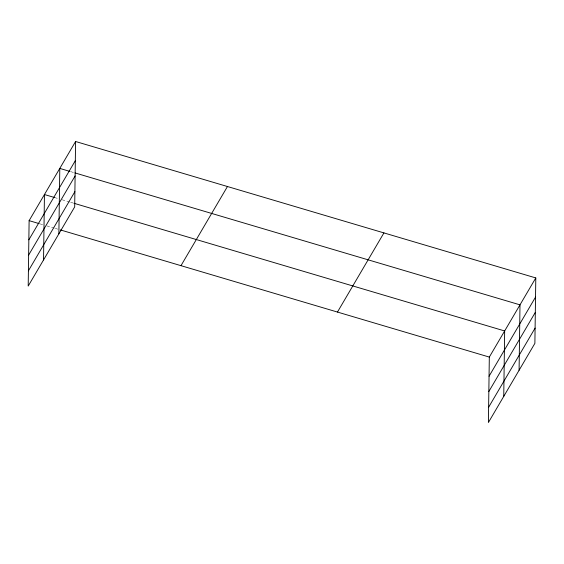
<?xml version="1.0" encoding="UTF-8"?>
<svg xmlns="http://www.w3.org/2000/svg" width="564" height="564" viewBox="0 0 564 564"><rect width="100%" height="100%" fill="white"/><g stroke="black" fill="none" stroke-linecap="round" stroke-linejoin="round"><path stroke-width="0.42" stroke-dasharray="2.82 2.11" d="M70.761 171.66L74.131 172.662M54.574 197.527L58.797 198.782M62.167 199.783L69.76 202.032M70.606 202.286L73.137 203.033M40.079 223.901L42.61 224.648M46.833 225.896L54.426 228.152M55.272 228.399L57.803 229.153"/><path stroke-width="0.85" d="M75.59 141.501L29.116 220.644L28.2 286.068L74.681 206.917L75.59 141.501L535.8 277.932L534.884 343.356L488.41 422.499L489.319 357.082L535.8 277.932M43.541 259.948L44.45 194.531L54.574 197.527M58.875 233.827L59.791 168.41L69.915 171.414M503.744 396.379L504.66 330.962L73.983 203.28M519.084 370.266L519.994 304.849L74.977 172.915M28.849 239.827L75.322 160.677M28.63 255.083L75.111 175.94M28.411 270.805L74.892 191.661M180.981 265.672L227.461 186.522M337.455 312.061L383.929 232.911M489.051 376.259L535.532 297.115M488.84 391.522L535.321 312.371M488.621 407.243L535.102 328.093M29.116 220.644L39.24 223.647M60.334 229.9L489.319 357.082"/></g></svg>
